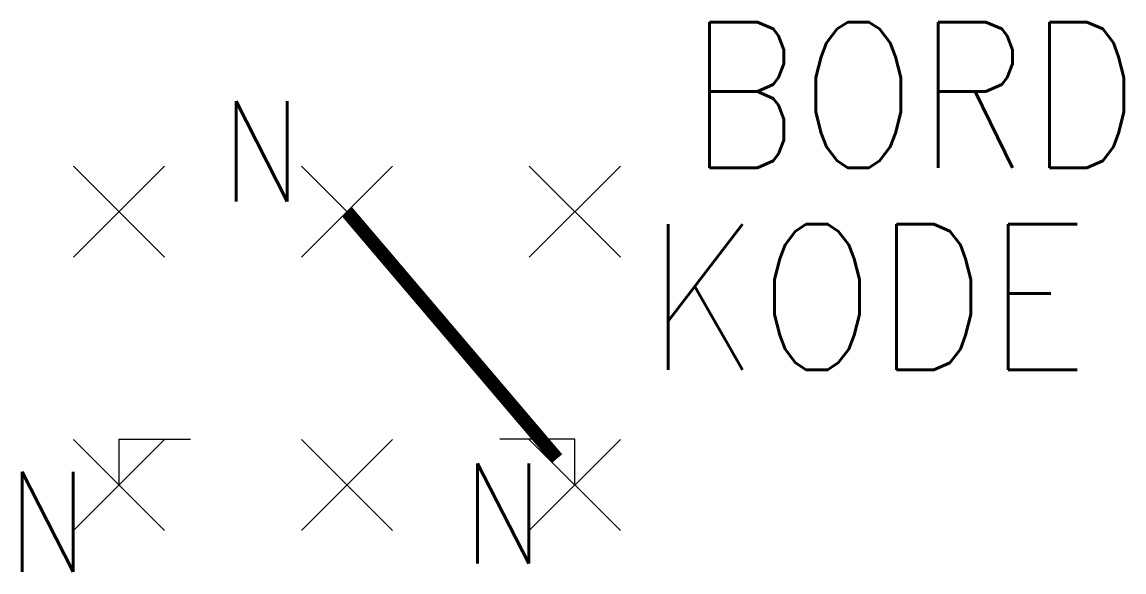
# Model space of a CAD drawing. Extents: x 187.9 to 212, y 160.1 to 172.2.
import ezdxf
from ezdxf.enums import TextEntityAlignment as Align

# ---------------------------------------------------------------- set-up
doc = ezdxf.new("R2010")
doc.units = 0
doc.header["$LTSCALE"] = 6
doc.header["$PDMODE"] = 3
for name, color, linetype in [('1', 7, 'CONTINUOUS'), ('10', 1, 'CONTINUOUS'), ('11', 3, 'CONTINUOUS'), ('12', 2, 'CONTINUOUS'), ('C', 7, 'CONTINUOUS')]:
    doc.layers.add(name, color=color, linetype=linetype)
doc.styles.get("Standard").update_dxf_attribs({"font": 'simplex', "width": 0.85})

msp = doc.modelspace()

# ---------------------------------------------------------------- linework, layer by layer
at = {"layer": '1', "color": 0}
for p, q in [((190, 163.007), (191.567, 163.007)), ((190, 162), (190, 163.007)), ((200, 163.007), (198.353, 163.007)), ((200, 162), (200, 163.007))]:
    msp.add_line(p, q, dxfattribs=at)
at = {"layer": '1', "color": 0, "const_width": 0.3}
msp.add_lwpolyline([(195, 168), (199.609, 162.578)], dxfattribs=at)
at = {"layer": 'C', "color": 0}
for p in [(190, 168), (195, 168), (200, 168), (190, 162), (195, 162), (200, 162)]:
    msp.add_point(p, dxfattribs=at)

# ---------------------------------------------------------------- texts
at = {"layer": '10', "color": 0, "width": 0.85}
for p in [(194.009, 168.225), (199.309, 160.274), (189.314, 160.09)]:
    msp.add_attdef('N', text='', height=2.2, dxfattribs=at).set_placement(p, align=Align.RIGHT)
at = {"layer": '11', "color": 0, "width": 0.85}
msp.add_attdef('BORD', (202.49, 168.964), '', height=3.2, dxfattribs=at)
at = {"layer": '12', "color": 0, "width": 0.85}
msp.add_attdef('KODE', (201.581, 164.527), '-K', height=3.2, dxfattribs=at)

doc.saveas('drawing.dxf')
